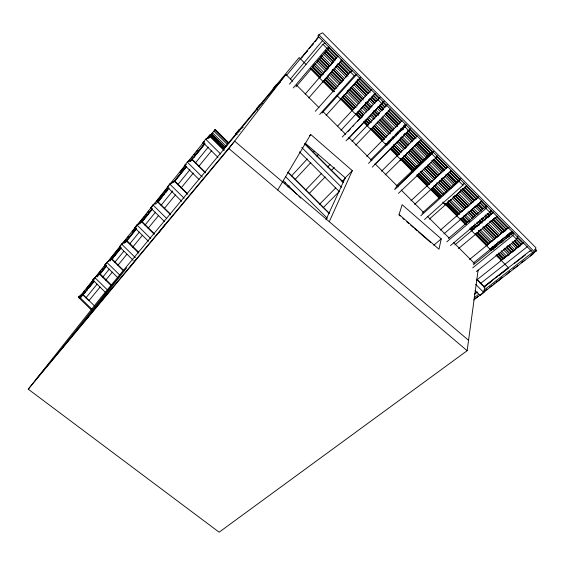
<?xml version="1.0" encoding="UTF-8"?>
<svg xmlns="http://www.w3.org/2000/svg" width="565" height="565" viewBox="0 0 565 565"><rect width="100%" height="100%" fill="white"/><g stroke="black" fill="none" stroke-linecap="round" stroke-linejoin="round"><path stroke-width="0.85" d="M210.378 135.459L215.216 129.442L228.952 143.114M473.738 299.98L533.706 253.473L533.847 251.955M292.769 81.311L285.911 74.439L100.845 297.6L28.25 389.186L219.135 532.188L467.142 350.703L478.131 270.063M475.038 290.537L480.024 295.53L483.866 292.55L484.819 287.281L476.719 279.159M491.917 285.735L489.686 286.985M441.244 238.833L438.991 249.207L399.074 214.509L402.153 204.721L441.244 238.833L433.779 245.252M482.898 292.762L487.016 289.054M476.768 297.522L478.018 296.547M534.547 251.934L535.938 247.802L322.53 32.812L318.858 34.733L317.827 35.976L533.282 252.915L534.547 251.934L318.858 34.733M476.422 271.56L516.692 239.32L517.964 236.099M302.381 57.093L305.171 53.336M472.721 267.852L512.865 235.464L513.839 233.077M315.623 41.174L315.997 40.292M329.268 221.706L352.313 170.658L310.715 134.463L309.578 135.72M325.949 219.785L345.236 177.848L352.313 170.658M450.503 245.577L489.848 212.292L490.971 210.046M530.274 256.016L534.674 252.075M446.788 241.862L486.006 208.429L487.15 206.197M515.365 267.584L513.098 268.82M506.07 274.795L509.828 271.525M498.231 280.869L502.44 277.083M474.621 298.673L476.705 297.529M277.719 189.988L310.715 134.463M424.499 219.517L462.912 185.179L464.204 183.095M445.707 204.311L445.368 204.848L442.882 202.362M420.777 215.788L459.055 181.294L460.814 178.547M214.778 129.957L228.486 143.68M317.248 38.808L316.365 39.847M398.41 193.371L435.883 157.967L437.345 156.053M28.25 389.186L228.903 148.574L285.911 74.439M158.949 232.455L165.326 224.277M130.134 267.005L136.716 258.608M394.681 189.628L433.503 152.183M85.64 319.889L126.708 267.81L104.476 294.577L62.75 347.355M91.601 310.178L78.358 297.247L82.222 294.054M105.973 292.896L92.759 279.957L94.736 277.493L97.385 275.529M118.014 277.895L104.8 264.943L106.849 262.386L111.475 259.01L123.438 270.748M133.255 260.317L119.413 246.728L121.553 244.059L124.18 242.173M148.468 241.29L134.668 227.709L136.9 224.927L141.469 221.72L154.012 234.08M164.422 221.473L150.601 207.842L152.938 204.933L155.523 203.16M187.368 194.063L174.197 181.033L169.712 184.013L167.268 187.064L181.704 201.331M199.106 179.571L184.72 165.305L187.276 162.12L189.487 160.693M217.991 157.395L203.005 142.507L205.688 139.16L210.046 136.462L223.804 150.142M94.058 281.264L80.117 298.122L79.149 297.324L119.886 246.559M120.988 245.189L185.949 164.238M187.601 162.176L204.113 141.596M205.766 139.541L210.003 134.844L211.119 135.833L208.541 138.467L207.419 137.479M83.712 292.133L84.814 290.756M86.473 288.701L93.091 280.459M94.193 279.082L100.81 270.84M101.912 269.47L103.014 268.093M104.115 266.722L105.217 265.345M110.733 258.48L119.01 248.176M122.315 244.052L126.179 239.249M127.28 237.872L128.382 236.502M132.245 231.692L136.101 226.883M137.761 224.821L144.379 216.579M145.48 215.209L146.582 213.831M147.684 212.461L148.786 211.084M156.512 201.472L167.537 187.735M170.849 183.611L171.951 182.241M179.67 172.622L185.186 165.757M188.498 161.632L190.151 159.577M191.253 158.2L192.354 156.823M194.007 154.768L195.116 153.39M196.217 152.02L197.319 150.643M202.835 143.778L204.488 141.716M206.691 138.969L210.003 134.844M87.201 288.976L88.302 287.606M89.404 286.236L91.064 284.174M92.166 282.804L93.818 280.748M113.113 256.75L114.215 255.38M115.317 254.01L116.976 251.955M159.422 199.163L160.524 197.785M161.625 196.415L163.285 194.36M180.376 173.109L181.478 171.732M182.58 170.362L183.681 168.992M80.117 298.122L93.896 280.989M97.201 276.878L106.022 265.917M109.878 261.122L120.903 247.413M124.208 243.303L136.334 228.232M139.647 224.121L151.773 209.043M155.629 204.248L168.857 187.806M172.713 183.011L185.941 166.562M189.805 161.767L204.685 143.27M99.56 274.435L106.729 265.529M111.686 259.363L121.115 247.647M125.472 242.237L136.582 228.444M142.013 221.685L152.494 208.676M169.034 188.124L158.002 201.825L170.559 214.156M173.992 181.958L186.676 166.202M190.532 161.406L204.869 143.595M84.263 293.772L85.371 292.402M86.473 291.024L87.582 289.647M88.691 288.277L94.228 281.398M100.316 273.841L106.404 266.277M112.492 258.714L113.6 257.336M114.709 255.966L120.797 248.402M125.776 242.215L136.292 229.157M142.387 221.593L152.345 209.22M158.44 201.656L162.31 196.846M163.419 195.469L164.528 194.092M165.637 192.722L167.297 190.659M174.493 181.718L186.118 167.282M193.866 157.656L194.974 156.286M196.634 154.224L204.933 143.913M85.965 297.854L97.081 284.146M102.646 277.295L109.32 269.067M114.879 262.216L123.777 251.248M129.893 243.706L139.35 232.06M144.908 225.202L155.474 212.179M161.032 205.328L172.713 190.928M177.721 184.762L189.953 169.684M195.511 162.826L208.301 147.062M83.02 294.987L88.903 300.728L100.069 287.069M105.655 280.24L112.357 272.048M117.944 265.218L126.878 254.292M132.464 247.463L142.514 235.174M148.101 228.345L158.709 215.371M164.295 208.541L175.461 194.883M181.047 188.053L193.336 173.031M198.915 166.202L211.762 150.495M237.145 134.738L235.895 133.495L238.755 130.042L242.901 127.365M257.612 110.034L256.362 108.784L259.37 105.154L262.739 103.07M257.167 108.233L223.563 148.786L210.696 135.395M258.848 106.199L299.175 57.531L306.025 64.41M286.639 75.279L318.724 36.654M300.658 58.767L302.346 56.733M306.294 51.98L307.424 50.624M309.119 48.583L310.404 47.022M310.517 46.881L313.285 43.978M311.937 45.193L313.059 43.837M314.754 41.796L315.884 40.44M318.702 37.05L317.177 38.893M307.741 50.652L305.015 53.506M35.256 380.344L234.637 141.116L468.562 340.314M290.283 79.121L322.587 40.553M289.45 84.164L322.961 44.289L325.15 43.074M293.228 87.949L326.881 48.237L329.042 46.994M295.905 86.897L329.353 47.502M523.473 261.277L524.956 260.147M536.178 250.924L536.75 250.457L535.507 249.207M305.192 94.087L338.018 56.097M319.493 77.808L336.224 58.449M308.829 97.922L341.874 59.982M322.686 82.264L341.804 60.321M516.841 266.433L517.83 265.324M493.217 284.76L494.862 282.966M315.298 111.312L350.364 71.875L352.369 70.484M319.649 114.434L354.269 75.809L356.254 74.396M322.022 113.078L356.995 74.107M326.125 115.345L360.378 77.433M340.151 99.998L359.679 78.387M284.456 183.604L285.657 182.304M291.646 175.828L307.219 158.991M313.215 152.515L314.408 151.222M337.771 125.96L371.784 89.327M79.149 297.324L82.059 294.196M287.959 187.093L289.167 185.807M295.177 179.352L310.814 162.586M316.831 156.131L318.632 154.196M340.886 130.331L375.16 93.557M355.788 114.455L375.019 93.825M372.243 167.141L410.409 128.926M342.235 137.062L380.118 97.293M347.92 131.652L350.307 129.117M352.694 126.574L353.881 125.31M357.461 121.503L361.042 117.697M367.603 110.726L371.777 106.284M377.152 100.577L379.539 98.042M345.992 140.833L383.981 101.177M348.054 139.181L383.981 101.283M305.764 189.918L321.584 173.349M327.665 166.972L330.101 164.422M351.995 141.476L387.279 104.511M309.288 193.442L325.165 176.93M331.274 170.581L334.325 167.41M355.696 145.191L390.507 109.003M406.553 125.042L404.886 126.765L408.77 130.67M534.674 252.075L536.22 250.881L534.963 249.624M319.649 204.198L335.744 187.848M341.938 181.563L345.653 177.791M366.699 156.413L401.99 120.571M323.166 207.715L339.325 191.429M370.393 160.114L405.811 124.42M368.5 163.391L406.412 125.14M374.708 164.493L410.247 129.004M381.46 171.23L417.281 135.967M400.055 160.291L420.854 139.979M385.153 174.924L421.095 139.809M411.885 170.934L432.267 151.477M396.199 186.019L432.536 151.335M394.992 188.569L433.864 151.526M435.77 157.19L437.049 155.982M426.737 185.963L447.466 166.781M410.91 200.773L447.777 166.668M431.109 189.106L451.258 170.602M414.583 204.459L451.576 170.496M422.069 213.224L459.945 179.041M445.333 204.65L451.266 199.367M452.579 198.195L466.422 185.871M429.259 219.185L466.775 185.8M456.464 215.844L478.442 196.726M440.248 230.216L478.152 197.256M460.235 219.517L481.564 201.105M443.913 233.889L481.945 201.069M448.462 238.437L486.578 205.858M471.351 230.69L493.57 211.953M454.882 244.899L493.302 212.511M475.73 233.846L477.079 232.716M479.106 231.014L480.455 229.884M482.482 228.189L483.838 227.059M485.865 225.364L487.892 223.669M489.241 222.539L491.268 220.837M493.294 219.142L494.643 218.012M458.533 248.565L497.08 216.317M214.834 129.901L228.599 143.545M211.359 133.785L225.075 147.493M486.147 245.556L507.984 227.702M469.487 259.547L509.107 227.172M489.848 249.271L504.905 237.053M506.275 235.937L511.071 232.053M473.131 263.205L512.194 231.53M473.428 264.71L513.126 232.589M500.922 260.394L523.741 242.314M476.577 280.106L523.522 242.915M480.194 283.729L527.286 246.707M474.289 294.273L477.072 292.098M484.028 286.674L508.38 267.669L495.929 255.161M474.558 294.167L477.333 291.999M483.591 287.119L530.825 250.253M484.502 286.808L492.143 280.847M496.317 277.592L497.701 276.511M499.093 275.43L508.126 268.382M514.376 263.502L525.499 254.829M529.666 251.58L531.058 250.5M474.021 297.896L478.901 294.111M483.774 290.318L532.548 252.414L533.706 253.473M496.098 282.006L497.377 281.01M515.499 267.485L516.848 266.433M523.451 261.312L521.135 262.584M88.903 300.728L89.588 300.199M78.358 297.247L82.321 294.252M98.875 274.661L100.026 273.813L111.362 284.915M92.759 279.957L94.751 278.481M104.8 264.943L106.121 263.975M119.413 246.728L120.726 245.782M134.668 227.709L135.974 226.791M150.601 207.842L151.9 206.952M235.895 133.495L238.663 131.694M241.933 127.895L242.957 127.231M184.72 165.305L186.196 164.351M214.425 139.527L215.06 139.117M256.362 108.784L259.067 107.103M203.005 142.507L204.459 141.603M280.268 82.356L276.313 84.694L273.185 88.479L274.428 89.722M211.416 133.7L225.181 147.359M228.903 148.574L467.142 350.703M398.855 214.898L400.175 216.042M402.81 218.337L404.13 219.481M406.765 221.77L408.742 223.493M410.72 225.209L413.354 227.497M414.675 228.641L417.309 230.937M418.623 232.081L430.488 242.385M305.22 143.164L345.236 177.848M82.794 294.457L94.751 306.145M78.923 296.54L92.173 309.486M106.849 262.386L120.055 275.339M99.376 274.053L111.347 285.784M94.736 277.493L107.943 290.424M126.821 240.521L138.771 252.265M126.15 240.768L138.736 253.134M121.553 244.059L135.388 257.647M111.962 258.975L123.919 270.706M152.938 204.933L166.753 218.563M142.034 221.621L154.612 234.009M136.9 224.927L150.693 238.508M174.712 181.012L187.87 194.028M169.712 184.013L184.148 198.287M157.466 201.832L170.651 214.848M192.185 159.309L205.335 172.353M191.705 159.266L205.455 172.904M187.276 162.12L202.291 177.007M287.945 172.078L329.19 213.189M287.882 172.205L329.12 213.316M238.755 130.042L240.005 131.285M285.537 176.654L327.333 218.295M283.291 180.708L297.013 194.374M298.885 196.239L300.757 198.103M213.867 131.115L227.624 144.81M212.313 132.577L226.085 146.279M210.427 134.929L211.691 136.158M213.549 138.03L224.178 148.574M217.871 142.91L224.136 149.111M210.484 136.575L224.22 150.241M205.688 139.16L220.675 154.061M305.001 143.849L343.668 182.495M304.57 143.793L343.23 182.439M301.731 147.472L341.592 187.305M299.464 151.83L339.438 191.761M296.512 85.061L318.943 107.548M322.686 111.298L345.745 134.406M348.859 137.528L371.918 160.644M375.033 163.765L398.092 186.881M401.207 190.002L423.644 212.489M427.38 216.24L449.196 238.098M453.554 242.47L474.748 263.714M476.705 279.562L483.562 286.434M475.765 284.435L483.866 292.55M328.3 47.446L337.609 56.825M340.716 59.947L351.889 71.204M359.34 78.705L371.134 90.584M374.242 93.705L379.207 98.713M382.314 101.834L386.658 106.213M389.765 109.342L401.56 121.221M404.667 124.342L405.91 125.592M409.632 129.35L417.083 136.85M420.183 139.972L432.606 152.479M436.328 156.23L447.508 167.48M450.609 170.609L459.924 179.988M466.132 186.238L477.926 198.117M481.027 201.246L485.999 206.246M490.342 210.618L492.828 213.125M496.55 216.875L507.73 228.126M511.452 231.876L512.695 233.133M517.039 237.505L522.632 243.134M322.961 44.289L326.881 48.237M350.364 71.875L354.269 75.809M377.667 99.362L381.566 103.282M432.013 154.076L435.883 157.967M459.055 181.294L462.912 185.179M486.006 208.429L489.848 212.292M512.865 235.464L516.692 239.32M327.177 48.823L336.528 58.202M340.243 61.973L350.83 72.603M357.673 79.488L370.096 92.031M373.225 95.146L377.554 99.546M381.926 103.911L385.019 107.06M388.148 110.175L400.571 122.711M403.7 125.826L404.921 127.097M408.05 130.211L416.115 138.369M419.244 141.483L431.667 154.026M435.417 157.762L445.969 168.427M449.719 172.163L458.406 180.948M464.649 187.192L476.443 199.106M479.558 202.242L485.151 207.878M489.523 212.242L491.373 214.135M495.124 217.878L506.297 229.164M510.047 232.9L511.897 234.8M516.269 239.165L521.227 244.193M327.686 49.586L336.387 58.357M340.123 62.108L350.696 72.758M357.539 79.637L369.969 92.166M373.084 95.287L377.434 99.68M381.17 103.43L384.892 107.195M388.635 110.938L400.437 122.845M403.558 125.967L404.794 127.224M407.902 130.36L415.374 137.867M419.096 141.624L431.54 154.139M435.262 157.903L445.841 168.54M449.563 172.304L458.279 181.061M464.494 187.333L476.316 199.219M479.417 202.355L485.024 207.984M489.368 212.376L491.239 214.248M494.961 218.012L506.784 229.899M509.884 233.034L511.763 234.913M516.106 239.299L521.092 244.299M325.92 50.306L335.257 59.671M338.965 63.435L348.916 73.429M356.36 80.943L368.797 93.437M371.89 96.573L376.869 101.566M379.963 104.702L383.699 108.445M387.428 112.195L399.215 124.088M402.337 127.203L403.565 128.467M407.301 132.203L414.124 139.096M417.867 142.832L430.276 155.354M434.012 159.09L444.563 169.733M448.299 173.469L456.986 182.234M463.208 188.477L474.995 200.37M478.11 203.485L483.068 208.499M488.054 213.485L489.904 215.378M493.641 219.114L505.435 231.007M508.549 234.122L509.778 235.386M514.757 240.372L520.337 246.015M337.997 63.668L348.556 74.298L337.983 63.683M356.007 81.798L367.808 93.677L355.992 81.812M371.537 97.434L375.88 101.806L371.523 97.441M406.32 132.443L413.771 139.943L406.306 132.457M456.633 183.088L447.311 173.709L455.997 182.474M482.722 209.347L477.75 204.346L482.708 209.361M492.659 219.347L504.46 231.226L492.645 219.361M509.425 236.234L507.561 234.355L509.418 236.248M324.458 52.474L333.816 61.903M336.867 64.961L348.033 76.204M354.862 83.069L366.791 95.097M370.372 98.677L374.885 103.24M377.992 106.368L382.35 110.754M385.259 113.664L397.28 125.783M400.394 128.912L402.012 130.529M405.112 133.651L412.563 141.144M415.663 144.266L427.769 156.463M431.794 160.502L442.96 171.739M445.813 174.627L455.369 184.225M460.955 189.847L473.195 202.178M476.302 205.314L481.429 210.455M486.26 215.329L488.252 217.32M491.239 220.343L503.147 232.307M506.247 235.428L508.105 237.307M512.448 241.672L518.034 247.293M324.324 52.686L333.682 62.065M336.768 65.215L347.362 75.837M354.834 83.352L366.636 95.266M369.764 98.381L374.722 103.409M378.472 107.145L381.566 110.295M385.316 114.031L397.739 126.574M400.246 129.06L401.475 130.331M404.604 133.439L412.047 140.975M415.798 144.711L427.606 156.625M431.978 160.99L442.536 171.654M446.286 175.39L454.98 184.176M460.574 189.812L472.397 201.712M476.147 205.448L481.726 211.098M485.483 214.841L487.948 217.363M491.077 220.477L502.885 232.392M506.636 236.128L507.857 237.399M512.851 242.392L517.815 247.421M323.229 53.986L332.552 63.365M335.659 66.493L346.225 77.123M353.683 84.623L365.484 96.509M368.592 99.631L372.942 104.009M377.293 108.388L380.4 111.517M384.129 115.267L395.938 127.146M399.045 130.275L400.288 131.525M403.396 134.654L410.854 142.154M414.583 145.904L426.391 157.79M430.735 162.169L441.3 172.798M445.029 176.548L453.73 185.306M459.945 191.556L471.754 203.435M474.854 206.564L479.833 211.564M484.177 215.943L486.67 218.443M489.77 221.572L501.579 233.451M505.308 237.201L506.551 238.458M511.523 243.459L516.495 248.459M321.591 55.547L330.921 64.933M334.028 68.061L344.601 78.697M352.066 86.205L363.881 98.091M366.989 101.22L371.961 106.227M375.697 109.977L379.426 113.734M382.533 116.863L394.349 128.749M397.463 131.878L398.706 133.128M401.814 136.257L409.279 143.764M413.008 147.522L424.824 159.408M429.181 163.786L439.754 174.423M442.861 177.551L452.191 186.937M458.406 193.195L469.607 204.459M473.336 208.21L478.315 213.217M482.658 217.596L485.151 220.103M488.259 223.232L499.46 234.489M503.182 238.246L505.054 240.125M509.404 244.504L515.005 250.133M320.461 56.874L329.798 66.232M332.884 69.375L343.464 79.976M350.9 87.497L363.323 99.991M365.823 102.47L370.774 107.491M374.524 111.22L378.232 114.992M381.354 118.092L393.141 129.985M396.263 133.093L397.485 134.357M400.613 137.464L408.05 144.979M411.793 148.715L423.573 160.601M427.945 164.959L438.482 175.602M441.611 178.702L450.905 188.096M457.142 194.325L468.922 206.218M472.043 209.325L477.001 214.34M481.366 218.697L483.209 220.59M486.952 224.319L498.754 236.191M501.861 239.32L503.712 241.213M508.076 245.563L513.649 251.206M456.993 194.459L468.173 205.702L456.986 194.466M319.253 58.365L328.597 67.736M331.697 70.879L342.284 81.508M349.742 89.03L361.572 100.902M364.672 104.045L369.665 109.038M372.759 112.181L376.509 115.924M380.238 119.681L392.046 131.581M395.175 134.696L396.404 135.96M399.526 139.075L406.984 146.596M410.105 149.718L421.914 161.618M426.907 166.611L436.844 176.64M440.594 180.376L449.288 189.155M455.524 195.398L467.333 207.298M470.454 210.413L475.426 215.435M479.791 219.806L482.27 222.32M485.392 225.435L497.2 237.335M500.322 240.457L502.179 242.343M506.544 246.714L512.13 252.357M318.907 59.205L328.258 68.577M331.351 71.72L341.945 82.349M348.774 89.242L360.611 101.121M364.333 104.885L368.698 109.257M372.42 113.021L376.17 116.764M379.277 119.893L391.086 131.793M399.187 139.915L406.645 147.437M409.766 150.558L421.575 162.459M425.946 166.823L436.512 177.474M439.634 180.595L448.335 189.367M454.571 195.61L466.379 207.517M470.122 211.254L475.087 216.275M479.459 220.64L481.931 223.161M485.06 226.275L496.247 237.554M499.99 241.29L501.226 242.555M506.212 247.548L511.177 252.569M317.827 60.483L327.142 69.869M330.257 72.984L340.815 83.613M347.659 90.485L359.46 102.364M363.196 106.107L367.54 110.486M371.276 114.229L374.998 117.986M378.112 121.108L389.914 132.987M397.993 141.109L405.458 148.602M408.559 151.738L420.374 163.603M424.718 167.989L435.297 178.604M439.012 182.361L447.106 190.476M453.307 196.733L465.129 208.605M468.844 212.355L473.83 217.356M478.167 221.734L480.045 223.606M483.139 226.735L494.961 238.6M498.683 242.357L499.933 243.6M504.898 248.607L509.877 253.6M317.664 60.667L327.008 70.025M330.094 73.168L340.681 83.768M347.496 90.661L359.926 103.155M363.048 106.262L367.384 110.655M371.127 114.384L374.842 118.156M377.964 121.263L390.373 133.778M392.88 136.257L394.102 137.528M397.852 141.257L404.667 148.15M408.417 151.879L420.205 163.772M424.569 168.123L435.121 178.766M438.864 182.495L446.922 190.638M453.158 196.867L464.946 208.76M468.074 211.868L473.647 217.511M478.011 221.861L479.862 223.754M483.605 227.49L494.778 238.755M497.899 241.862L499.75 243.755M504.114 248.106L509.687 253.749M316.612 61.973L325.956 71.36M329.063 74.488L339.028 84.503M346.5 92.017L358.33 103.911M362.059 107.661L366.417 112.047M370.153 115.797L373.889 119.554M377.003 122.683L388.833 134.576M391.941 137.705L393.191 138.955M396.298 142.09L403.77 149.598M406.885 152.727L419.336 165.248M423.072 168.999L433.659 179.642M436.766 182.77L446.11 192.156M452.332 198.421L463.54 209.686M467.269 213.436L472.255 218.45M476.606 222.829L479.099 225.336M482.213 228.458L493.422 239.73M497.151 243.48L498.401 244.737M503.38 249.744L508.987 255.373M314.952 63.499L324.275 72.864M327.375 75.985L337.941 86.6M345.392 94.094L357.193 105.959M360.301 109.08L364.651 113.452M368.38 117.195L372.102 120.945M375.209 124.067L387.011 135.932M390.118 139.054L391.361 140.304M395.09 144.047L401.92 150.919M405.649 154.662L417.45 166.527M421.801 170.898L432.359 181.513M435.467 184.635L444.161 193.378M450.376 199.622L462.177 211.487M465.285 214.608L470.878 220.23M474.6 223.973L477.086 226.473M480.194 229.595L491.995 241.46M495.102 244.581L496.967 246.453M501.31 250.825L506.904 256.446M313.872 64.841L323.201 74.22M326.316 77.349L336.917 87.963M344.36 95.485L356.183 107.371M359.319 110.479L363.655 114.872M367.405 118.608L371.12 122.379M374.249 125.487L386.057 137.387M389.186 140.501L390.415 141.766M393.544 144.873L400.995 152.402M404.123 155.509L416.553 168.038M420.304 171.767L430.862 182.424M433.991 185.532L443.306 194.932M448.907 200.561L460.736 212.44M463.865 215.548L469.444 221.198M473.823 225.555L475.666 227.455M478.795 230.562L490.604 242.463M494.354 246.199L495.583 247.47M500.576 252.449L505.541 257.478M313.759 64.968L323.088 74.354M326.203 77.476L336.775 88.112M343.626 94.984L355.442 106.877M359.185 110.62L363.535 115.006M367.271 118.749L371 122.506M374.115 125.628L385.93 137.514M389.052 140.636L390.288 141.893M393.402 145.021L400.875 152.515M403.975 155.65L415.805 167.53M420.155 171.908L430.742 182.537M434.464 186.295L442.565 194.416M448.78 200.674L460.609 212.553M464.331 216.31L469.317 221.311M473.668 225.689L475.539 227.561M478.64 230.69L490.477 242.569M494.198 246.326L495.456 247.576M500.421 252.576L505.407 257.576M312.65 66.275L321.986 75.632M325.08 78.768L335.038 88.747M342.482 96.255L354.304 108.106M358.019 111.87L362.384 116.228M366.099 119.985L369.842 123.721M372.949 126.843L384.744 138.722M387.865 141.829L389.094 143.093M392.216 146.201L399.66 153.708M403.403 157.444L414.576 168.702M418.94 173.06L429.492 183.689M433.235 187.425L441.3 195.554M447.529 201.79L459.324 213.669M463.067 217.398L468.025 222.412M472.389 226.77L474.24 228.656M477.983 232.392L489.156 243.642M492.277 246.757L494.128 248.642M498.492 253L504.079 258.636M321.047 75.816L312.346 67.073L321.033 75.83M334.72 89.56L324.776 79.566L334.706 89.574M342.178 97.053L353.987 108.918L342.164 97.067M365.174 120.161L368.903 123.912L365.159 120.175M384.447 139.527L372.632 127.655L384.433 139.534M459.034 214.467L447.219 202.602L459.02 214.481M467.114 222.589L462.142 217.596L467.1 222.603M473.95 229.461L471.464 226.961L473.936 229.475M488.245 243.826L477.058 232.582L488.231 243.84M491.974 247.569L493.217 248.819M503.161 258.812L498.189 253.819L503.154 258.827M491.967 247.583L493.831 249.462M382.901 140.325L371.071 128.432L382.893 140.325M386.015 143.446L387.258 144.704L386.008 143.454M476.309 234.164L487.517 245.429L476.302 234.171M490.632 248.551L491.875 249.808L490.618 248.558M501.84 259.815L496.861 254.808L501.826 259.815M311.138 68.556L319.875 77.299M323.59 81.07L333.569 91.057M341.02 98.578L352.85 110.465M355.985 113.572L360.943 118.601M364.079 121.708L367.794 125.479M370.923 128.587L382.738 140.487M385.867 143.602L387.096 144.866M390.846 148.602L397.675 155.502M400.811 158.61L412.62 170.517M416.998 174.875L427.564 185.525M431.314 189.261L440.015 198.04M445.637 203.647L457.452 215.548M460.581 218.662L466.167 224.305M470.539 228.67L472.411 230.541M475.525 233.67L487.334 245.577M490.462 248.685L491.691 249.956M496.692 254.942L501.656 259.964M310.383 68.789L333.421 91.925M337.157 95.683L360.195 118.82M363.309 121.948L386.969 145.714M390.076 148.842L413.114 171.979M416.85 175.729L439.266 198.244M443.002 202.002L465.419 224.51M469.776 228.889L491.571 250.782M534.801 249.758L536.023 251.03M218.542 142.578L217.906 142.987L210.936 136.059L211.578 135.664L218.542 142.578M334.89 60.54L325.574 51.161L334.876 60.554M383.338 109.313L379.609 105.556L383.324 109.32M398.247 124.314L386.446 112.435L398.233 124.328M403.212 129.314L401.969 128.064L403.198 129.329M428.68 154.951L416.878 143.072L428.666 154.965M444.21 170.581L433.03 159.33L444.196 170.595M474.021 200.589L462.219 188.71L474.014 200.603M489.551 216.226L487.065 213.725L489.537 216.24M519.362 246.234L514.397 241.234L519.355 246.248M329.663 66.38L320.348 57.009L329.663 66.388M343.329 80.124L332.771 69.502L343.322 80.131M362.582 99.489L350.78 87.624L362.582 99.504M370.661 107.611L365.689 102.618L370.654 107.625M378.112 115.112L373.762 110.74L378.105 115.119M393.021 130.105L381.22 118.233L393.014 130.112M397.365 134.477L396.122 133.234L397.357 134.484M407.923 145.099L401.094 138.227L407.916 145.106M423.453 160.721L411.652 148.849L423.446 160.728M438.362 175.715L427.804 165.093L438.348 175.722M450.785 188.209L441.463 178.837L450.771 188.216M476.867 214.453L471.902 209.453L476.86 214.46M483.082 220.703L481.218 218.825L483.068 220.703M497.984 235.697L486.804 224.446L497.977 235.697M502.956 240.697L501.713 239.447L502.942 240.697M513.514 251.312L507.928 245.69L513.507 251.319M362.066 117.04L357.094 112.047L362.052 117.054M388.798 143.898L387.555 142.648L388.784 143.905M399.363 154.513L391.905 147.02L399.349 154.528M414.279 169.5L402.471 157.635L414.265 169.514M429.195 184.494L418.63 173.872L429.188 184.508M441.004 196.359L432.303 187.615L440.997 196.373M320.009 77.137L311.294 68.372L320.002 77.144M334.332 91.523L323.745 80.887L334.325 91.53M352.391 109.667L341.182 98.402L352.383 109.674M360.484 117.803L356.127 113.417L360.477 117.81M367.956 125.31L364.22 121.553L367.949 125.317M397.845 155.34L390.994 148.454L397.838 155.34M412.789 170.355L400.959 158.461L412.782 170.355M427.74 185.369L417.154 174.733L427.726 185.369M439.57 197.256L431.476 189.12L439.563 197.256M457.629 215.399L445.799 203.506L457.622 215.399M466.344 224.157L460.743 218.521L466.337 224.157M472.573 230.414L470.08 227.907L472.566 230.414"/></g></svg>
